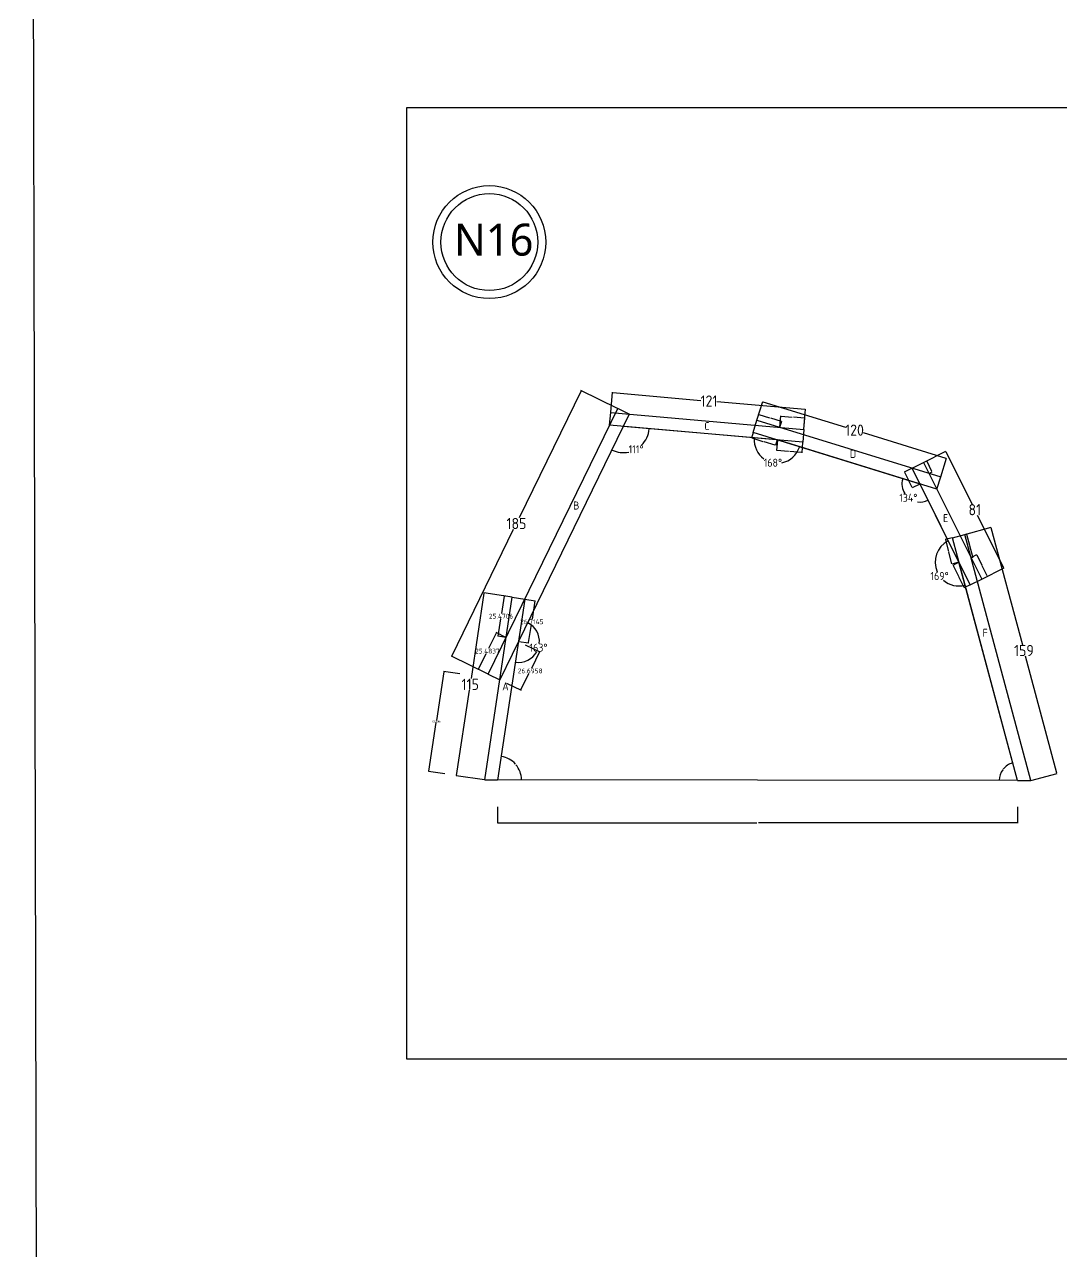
# Model space of a CAD drawing. Header units: centimetres. Extents: x -6116 to 16873, y -2889 to 4505.
# Drawn here: x 11527 to 12175, y -956 to -189 of the extents above; entities that cross this region are included whole.
import ezdxf

# ---------------------------------------------------------------- set-up
doc = ezdxf.new("R2010")
doc.units = ezdxf.units.CM
for name, color, linetype in [('5', 5, 'Continuous'), ('frame圖框', 34, 'Continuous'), ('section剖面線', 1, 'Continuous'), ('圖層1', 253, 'Continuous')]:
    doc.layers.add(name, color=color, linetype=linetype)
doc.styles.get("Standard").update_dxf_attribs({"font": 'ISOCP.SHX', "bigfont": 'CHINESET.SHX'})
doc.dimstyles.get("Standard").update_dxf_attribs({"dimtxt": 0.18, "dimasz": 0.18, "dimexe": 0.18, "dimexo": 0.0625, "dimgap": 0.09, "dimtad": 0, "dimtih": 1, "dimtoh": 1, "dimdec": 4, "dimzin": 0, "dimdsep": 46, "dimtxsty": 'Standard', "dimcen": 0.09, "dimadec": 0, "dimazin": 0, "dimtfac": 1, "dimtdec": 4, "dimtofl": 0, "dimtmove": 0, "dimatfit": 3, "dimfxl": 1, "dimtolj": 1, "dimtzin": 0, "dimarcsym": 0})

# ---------------------------------------------------------------- blocks, each defined once
blk = doc.blocks.new('*D939')
at = {"layer": 'DEFPOINTS', "color": 0, "transparency": 16777216}
for p in [(11813.85, -544.28), (11831.46, -546.93), (11814.28, -661.08)]:
    blk.add_point(p, dxfattribs=at)
at = {"layer": '圖層1', "color": 0, "lineweight": -2, "transparency": 16777216}
for p, q in [((11813.83, -544.46), (11805.81, -597.77)), ((11831.4, -546.92), (11813.68, -544.26)), ((11796.71, -658.25), (11804.73, -604.95)), ((11814.22, -661.07), (11796.5, -658.41))]:
    blk.add_line(p, q, dxfattribs=at)
at = {"layer": '圖層1', "color": 0, "transparency": 16777216}
for points in [[(11813.8, -544.46), (11813.86, -544.46), (11813.85, -544.28)], [(11796.68, -658.25), (11796.74, -658.26), (11796.68, -658.43)]]:
    blk.add_solid(points, dxfattribs=at)
at = {"layer": '圖層1', "color": 0, "transparency": 16777216, "insert": (11805.27, -601.36), "char_height": 7, "attachment_point": 5}
blk.add_mtext('\\A1;115', dxfattribs=at)
blk = doc.blocks.new('*D940')
at = {"layer": 'DEFPOINTS', "color": 0, "transparency": 16777216}
for p in [(11874.62, -417.91), (11897.45, -429.04), (11816.5, -595.02)]:
    blk.add_point(p, dxfattribs=at)
at = {"layer": '圖層1', "color": 0, "lineweight": -2, "transparency": 16777216}
for p, q in [((11874.54, -418.07), (11835.89, -497.31)), ((11897.39, -429.01), (11874.46, -417.83)), ((11793.75, -583.73), (11832.39, -504.49)), ((11816.44, -594.99), (11793.51, -583.81))]:
    blk.add_line(p, q, dxfattribs=at)
at = {"layer": '圖層1', "color": 0, "transparency": 16777216}
for points in [[(11874.51, -418.06), (11874.57, -418.08), (11874.62, -417.91)], [(11793.72, -583.71), (11793.77, -583.74), (11793.67, -583.89)]]:
    blk.add_solid(points, dxfattribs=at)
at = {"layer": '圖層1', "color": 0, "transparency": 16777216, "insert": (11834.14, -500.9), "char_height": 7, "attachment_point": 5}
blk.add_mtext('\\A1;185', dxfattribs=at)
blk = doc.blocks.new('*D941')
at = {"layer": 'DEFPOINTS', "color": 0, "transparency": 16777216}
for p in [(11893.04, -431.54), (12014.8, -429.66), (12013.72, -442.07)]:
    blk.add_point(p, dxfattribs=at)
at = {"layer": '圖層1', "color": 0, "lineweight": -2, "transparency": 16777216}
for p, q in [((11893.05, -431.47), (11894.14, -418.94)), ((11894.3, -419.14), (11949.47, -423.95)), ((12014.62, -429.64), (11959.45, -424.83)), ((12013.72, -442.01), (12014.82, -429.48))]:
    blk.add_line(p, q, dxfattribs=at)
at = {"layer": '圖層1', "color": 0, "transparency": 16777216}
for points in [[(11894.31, -419.11), (11894.3, -419.17), (11894.12, -419.12)], [(12014.62, -429.61), (12014.62, -429.67), (12014.8, -429.66)]]:
    blk.add_solid(points, dxfattribs=at)
at = {"layer": '圖層1', "color": 0, "transparency": 16777216, "insert": (11954.46, -424.39), "char_height": 7, "attachment_point": 5}
blk.add_mtext('\\A1;121', dxfattribs=at)
blk = doc.blocks.new('*D942')
at = {"layer": 'DEFPOINTS', "color": 0, "transparency": 16777216}
for p in [(11984.44, -436.34), (12102.84, -460.32), (12099.28, -471.83)]:
    blk.add_point(p, dxfattribs=at)
at = {"layer": '圖層1', "color": 0, "lineweight": -2, "transparency": 16777216}
for p, q in [((11984.46, -436.28), (11988.06, -424.65)), ((11988.17, -424.88), (12039.73, -440.81)), ((12102.66, -460.27), (12051.11, -444.33)), ((12099.3, -471.77), (12102.89, -460.15))]:
    blk.add_line(p, q, dxfattribs=at)
at = {"layer": '圖層1', "color": 0, "transparency": 16777216}
for points in [[(11988.18, -424.85), (11988.17, -424.9), (11988, -424.82)], [(12102.67, -460.24), (12102.66, -460.29), (12102.84, -460.32)]]:
    blk.add_solid(points, dxfattribs=at)
at = {"layer": '圖層1', "color": 0, "transparency": 16777216, "insert": (12045.42, -442.57), "char_height": 7, "attachment_point": 5}
blk.add_mtext('\\A1;120', dxfattribs=at)
blk = doc.blocks.new('*D943')
at = {"layer": 'DEFPOINTS', "color": 0, "transparency": 16777216}
for p in [(12088.56, -462.73), (12138.75, -528.69), (12124.91, -535.6)]:
    blk.add_point(p, dxfattribs=at)
at = {"layer": '圖層1', "color": 0, "lineweight": -2, "transparency": 16777216}
for p, q in [((12088.62, -462.7), (12102.56, -455.75)), ((12102.48, -455.99), (12118.79, -488.67)), ((12138.67, -528.53), (12122.37, -495.85)), ((12124.97, -535.57), (12138.91, -528.61))]:
    blk.add_line(p, q, dxfattribs=at)
at = {"layer": '圖層1', "color": 0, "transparency": 16777216}
for points in [[(12102.51, -455.97), (12102.46, -456), (12102.4, -455.83)], [(12138.7, -528.52), (12138.65, -528.55), (12138.75, -528.69)]]:
    blk.add_solid(points, dxfattribs=at)
at = {"layer": '圖層1', "color": 0, "transparency": 16777216, "insert": (12120.58, -492.26), "char_height": 7, "attachment_point": 5}
blk.add_mtext('\\A1;81', dxfattribs=at)
blk = doc.blocks.new('*D944')
at = {"layer": 'DEFPOINTS', "color": 0, "transparency": 16777216}
for p in [(12114.32, -507.69), (12171.95, -657.12), (12155.64, -661.5)]:
    blk.add_point(p, dxfattribs=at)
at = {"layer": '圖層1', "color": 0, "lineweight": -2, "transparency": 16777216}
for p, q in [((12114.39, -507.67), (12130.8, -503.26)), ((12130.67, -503.48), (12150.32, -576.62)), ((12171.9, -656.94), (12152.25, -583.8)), ((12155.7, -661.48), (12172.12, -657.07))]:
    blk.add_line(p, q, dxfattribs=at)
at = {"layer": '圖層1', "color": 0, "transparency": 16777216}
for points in [[(12130.7, -503.48), (12130.65, -503.49), (12130.63, -503.31)], [(12171.93, -656.94), (12171.87, -656.95), (12171.95, -657.12)]]:
    blk.add_solid(points, dxfattribs=at)
at = {"layer": '圖層1', "color": 0, "transparency": 16777216, "insert": (12151.29, -580.21), "char_height": 7, "attachment_point": 5}
blk.add_mtext('\\A1;159', dxfattribs=at)
blk = doc.blocks.new('*D951')
at = {"layer": 'DEFPOINTS', "color": 0, "transparency": 16777216}
for p in [(11900.89, -440.25), (11839.37, -548.12), (11844.76, -583.7), (11823.69, -598.53), (11822.37, -661.11)]:
    blk.add_point(p, dxfattribs=at)
at = {"layer": '圖層1', "color": 0, "lineweight": -2, "transparency": 16777216}
for start, end in [(354.29756, 63.21386), (262.22976, 330.35263)]:
    blk.add_arc((11835.4, -574.54), 13.1, start, end, dxfattribs=at)
at = {"layer": '圖層1', "color": 0, "transparency": 16777216}
for points in [[(11841.29, -562.87), (11841.31, -562.81), (11841.14, -562.76)], [(11833.62, -587.55), (11833.63, -587.49), (11833.45, -587.5)]]:
    blk.add_solid(points, dxfattribs=at)
at = {"layer": '圖層1', "color": 0, "transparency": 16777216, "insert": (11847.91, -578.43), "char_height": 5, "attachment_point": 5}
blk.add_mtext('\\A1;163°', dxfattribs=at)
blk = doc.blocks.new('*D952')
at = {"layer": 'DEFPOINTS', "color": 0, "transparency": 16777216}
for p in [(11900.87, -440.27), (11900.89, -440.25), (11997.3, -448.69), (11904, -456.31), (11823.69, -598.53)]:
    blk.add_point(p, dxfattribs=at)
at = {"layer": '圖層1', "color": 0, "lineweight": -2, "transparency": 16777216}
for start, end in [(314.62074, 354.37928), (244.63218, 282.21351)]:
    blk.add_arc((11900.88, -440.27), 16.34, start, end, dxfattribs=at)
at = {"layer": '圖層1', "color": 0, "transparency": 16777216}
for points in [[(11917.11, -441.87), (11917.17, -441.87), (11917.16, -441.69)], [(11893.87, -455.06), (11893.89, -455), (11893.72, -454.95)]]:
    blk.add_solid(points, dxfattribs=at)
at = {"layer": '圖層1', "color": 0, "transparency": 16777216, "insert": (11908.93, -454.49), "char_height": 5, "attachment_point": 5}
blk.add_mtext('\\A1;111°', dxfattribs=at)
blk = doc.blocks.new('*D953')
at = {"layer": 'DEFPOINTS', "color": 0, "transparency": 16777216}
for p in [(11900.87, -440.27), (11982.08, -444), (11997.3, -448.69), (11988.1, -459.93), (12086.35, -476.23)]:
    blk.add_point(p, dxfattribs=at)
at = {"layer": '圖層1', "color": 0, "lineweight": -2, "transparency": 16777216}
for start, end in [(175.72239, 234.68605), (281.16256, 342.11153)]:
    blk.add_arc((11997.23, -448.68), 14.49, start, end, dxfattribs=at)
at = {"layer": '圖層1', "color": 0, "transparency": 16777216}
for points in [[(11982.75, -447.6), (11982.81, -447.6), (11982.79, -447.42)], [(12010.99, -453.12), (12011.04, -453.14), (12011.07, -452.96)]]:
    blk.add_solid(points, dxfattribs=at)
at = {"layer": '圖層1', "color": 0, "transparency": 16777216, "insert": (11994.44, -462.9), "char_height": 5, "attachment_point": 5}
blk.add_mtext('\\A1;168°', dxfattribs=at)
blk = doc.blocks.new('*D954')
at = {"layer": 'DEFPOINTS', "color": 0, "transparency": 16777216}
for p in [(11982.08, -444), (12081.4, -466.31), (12076.34, -481.41), (12086.35, -476.23), (12110.71, -525.06)]:
    blk.add_point(p, dxfattribs=at)
at = {"layer": '圖層1', "color": 0, "lineweight": -2, "transparency": 16777216}
for start, end in [(163.73877, 212.16922), (262.59685, 295.59795)]:
    blk.add_arc((12086.34, -476.23), 11.27, start, end, dxfattribs=at)
at = {"layer": '圖層1', "color": 0, "transparency": 16777216}
for points in [[(12075.5, -473.06), (12075.56, -473.08), (12075.58, -472.9)], [(12091.2, -486.36), (12091.23, -486.41), (12091.37, -486.31)]]:
    blk.add_solid(points, dxfattribs=at)
at = {"layer": '圖層1', "color": 0, "transparency": 16777216, "insert": (12079.05, -484.81), "char_height": 5, "attachment_point": 5}
blk.add_mtext('\\A1;134°', dxfattribs=at)
blk = doc.blocks.new('*D955')
at = {"layer": 'DEFPOINTS', "color": 0, "transparency": 16777216}
for p in [(12081.4, -466.31), (12106.59, -509.77), (12095.94, -523.15), (12110.71, -525.06), (12147.36, -661.5)]:
    blk.add_point(p, dxfattribs=at)
at = {"layer": '圖層1', "color": 0, "lineweight": -2, "transparency": 16777216}
for start, end in [(117.2064, 203.98246), (228.98536, 284.34362)]:
    blk.add_arc((12110.7, -525.04), 14.88, start, end, dxfattribs=at)
at = {"layer": '圖層1', "color": 0, "transparency": 16777216}
for points in [[(12103.88, -511.78), (12103.91, -511.84), (12104.06, -511.73)], [(12114.38, -539.43), (12114.39, -539.49), (12114.56, -539.42)]]:
    blk.add_solid(points, dxfattribs=at)
at = {"layer": '圖層1', "color": 0, "transparency": 16777216, "insert": (12098.58, -533.68), "char_height": 5, "attachment_point": 5}
blk.add_mtext('\\A1;169°', dxfattribs=at)
blk = doc.blocks.new('*D1003')
at = {"layer": 'DEFPOINTS', "color": 0, "transparency": 16777216}
for p in [(11839.37, -548.12), (11835.65, -654.29), (11822.37, -661.09), (11822.37, -661.11), (12147.35, -661.49)]:
    blk.add_point(p, dxfattribs=at)
at = {"layer": '圖層1', "color": 0, "linetype": 'ByBlock', "lineweight": -2, "transparency": 16777216}
for start, end in [(41.60437, 80.75148), (0.6212, 39.78078)]:
    blk.add_arc((11822.37, -661.09), 14.92, start, end, dxfattribs=at)
at = {"layer": '圖層1', "color": 0, "transparency": 16777216}
for points in [[(11824.77, -646.39), (11824.77, -646.33), (11824.59, -646.34)], [(11837.32, -660.93), (11837.26, -660.93), (11837.29, -661.11)]]:
    blk.add_solid(points, dxfattribs=at)
at = {"layer": '圖層1', "color": 0, "transparency": 16777216, "insert": (11833.69, -651.36), "char_height": 0.18, "attachment_point": 5}
blk.add_mtext('\\A1;82°', dxfattribs=at)
blk = doc.blocks.new('*D1004')
at = {"layer": 'DEFPOINTS', "color": 0, "transparency": 16777216}
for p in [(12106.59, -509.77), (12139.98, -652.7), (11822.37, -661.09), (12147.35, -661.49), (12147.36, -661.5)]:
    blk.add_point(p, dxfattribs=at)
at = {"layer": '圖層1', "color": 0, "linetype": 'ByBlock', "lineweight": -2, "transparency": 16777216}
for start, end in [(105.93544, 141.34135), (143.60804, 179.03116)]:
    blk.add_arc((12147.35, -661.49), 11.47, start, end, dxfattribs=at)
at = {"layer": '圖層1', "color": 0, "transparency": 16777216}
for points in [[(12144.19, -650.42), (12144.21, -650.48), (12144.38, -650.41)], [(12135.91, -661.29), (12135.85, -661.29), (12135.88, -661.47)]]:
    blk.add_solid(points, dxfattribs=at)
at = {"layer": '圖層1', "color": 0, "transparency": 16777216, "insert": (12138.25, -654.5), "char_height": 0.18, "attachment_point": 5}
blk.add_mtext('\\A1;75°', dxfattribs=at)
blk = doc.blocks.new('*D1005')
at = {"layer": 'DEFPOINTS', "color": 0, "transparency": 16777216}
for p in [(11822.37, -661.11), (12147.36, -661.49), (12147.36, -687.91)]:
    blk.add_point(p, dxfattribs=at)
at = {"layer": '圖層1', "color": 0, "linetype": 'ByBlock', "lineweight": -2, "transparency": 16777216}
for p, q in [((11822.37, -677.91), (11822.37, -688.09)), ((12147.36, -677.91), (12147.36, -688.09)), ((11822.55, -687.91), (11984.32, -687.91)), ((12147.18, -687.91), (11985.41, -687.91))]:
    blk.add_line(p, q, dxfattribs=at)
at = {"layer": '圖層1', "color": 0, "transparency": 16777216}
for points in [[(11822.55, -687.88), (11822.55, -687.94), (11822.37, -687.91)], [(12147.18, -687.88), (12147.18, -687.94), (12147.36, -687.91)]]:
    blk.add_solid(points, dxfattribs=at)
at = {"layer": '圖層1', "color": 0, "transparency": 16777216, "insert": (11984.86, -687.91), "char_height": 0.18, "attachment_point": 5}
blk.add_mtext('\\A1;324.9869', dxfattribs=at)
blk = doc.blocks.new('*D1018')
at = {"layer": 'DEFPOINTS', "color": 0, "transparency": 16777216}
for p in [(11831.46, -546.93), (11822.65, -571.36), (11827.67, -572.12)]:
    blk.add_point(p, dxfattribs=at)
at = {"layer": '圖層1', "color": 0, "linetype": 'ByBlock', "lineweight": -2, "transparency": 16777216}
for p, q in [((11826.41, -546.35), (11824.78, -557.18)), ((11831.4, -546.92), (11826.26, -546.15)), ((11822.67, -571.18), (11824.3, -560.36)), ((11827.61, -572.11), (11822.47, -571.34))]:
    blk.add_line(p, q, dxfattribs=at)
at = {"layer": '圖層1', "color": 0, "transparency": 16777216}
for points in [[(11826.38, -546.35), (11826.44, -546.36), (11826.44, -546.18)], [(11822.65, -571.18), (11822.7, -571.19), (11822.65, -571.36)]]:
    blk.add_solid(points, dxfattribs=at)
at = {"layer": '圖層1', "color": 0, "transparency": 16777216, "insert": (11824.54, -558.77), "char_height": 3, "attachment_point": 5}
blk.add_mtext('\\A1;25.4706', dxfattribs=at)
blk = doc.blocks.new('*D1019')
at = {"layer": 'DEFPOINTS', "color": 0, "transparency": 16777216}
for p in [(11839.37, -548.12), (11835.4, -574.54), (11841.74, -575.49)]:
    blk.add_point(p, dxfattribs=at)
at = {"layer": '圖層1', "color": 0, "linetype": 'ByBlock', "lineweight": -2, "transparency": 16777216}
for p, q in [((11839.43, -548.13), (11845.89, -549.1)), ((11845.68, -549.25), (11843.96, -560.69)), ((11841.76, -575.31), (11843.48, -563.87)), ((11835.46, -574.55), (11841.91, -575.52))]:
    blk.add_line(p, q, dxfattribs=at)
at = {"layer": '圖層1', "color": 0, "transparency": 16777216}
for points in [[(11845.65, -549.25), (11845.71, -549.26), (11845.71, -549.07)], [(11841.73, -575.31), (11841.79, -575.32), (11841.74, -575.49)]]:
    blk.add_solid(points, dxfattribs=at)
at = {"layer": '圖層1', "color": 0, "transparency": 16777216, "insert": (11843.72, -562.28), "char_height": 3, "attachment_point": 5}
blk.add_mtext('\\A1;26.7145', dxfattribs=at)
blk = doc.blocks.new('*D1020')
at = {"layer": 'DEFPOINTS', "color": 0, "transparency": 16777216}
for p in [(11821.58, -569.15), (11827.67, -572.12), (11816.5, -595.02)]:
    blk.add_point(p, dxfattribs=at)
at = {"layer": '圖層1', "color": 0, "linetype": 'ByBlock', "lineweight": -2, "transparency": 16777216}
for p, q in [((11821.5, -569.31), (11816.77, -579.01)), ((11827.61, -572.09), (11821.42, -569.07)), ((11810.49, -591.89), (11815.22, -582.19)), ((11816.44, -594.99), (11810.25, -591.97))]:
    blk.add_line(p, q, dxfattribs=at)
at = {"layer": '圖層1', "color": 0, "transparency": 16777216}
for points in [[(11821.47, -569.3), (11821.53, -569.32), (11821.58, -569.15)], [(11810.46, -591.88), (11810.51, -591.9), (11810.41, -592.05)]]:
    blk.add_solid(points, dxfattribs=at)
at = {"layer": '圖層1', "color": 0, "transparency": 16777216, "insert": (11815.99, -580.6), "char_height": 3, "attachment_point": 5}
blk.add_mtext('\\A1;25.4837', dxfattribs=at)
blk = doc.blocks.new('*D1021')
at = {"layer": 'DEFPOINTS', "color": 0, "transparency": 16777216}
for p in [(11835.4, -574.54), (11848.58, -580.97), (11823.69, -598.53)]:
    blk.add_point(p, dxfattribs=at)
at = {"layer": '圖層1', "color": 0, "linetype": 'ByBlock', "lineweight": -2, "transparency": 16777216}
for p, q in [((11839.59, -576.58), (11848.74, -581.05)), ((11848.5, -581.13), (11843.5, -591.37)), ((11836.95, -604.8), (11841.95, -594.55)), ((11827.89, -600.58), (11837.04, -605.04))]:
    blk.add_line(p, q, dxfattribs=at)
at = {"layer": '圖層1', "color": 0, "transparency": 16777216}
for points in [[(11848.47, -581.12), (11848.53, -581.14), (11848.58, -580.97)], [(11836.93, -604.79), (11836.98, -604.81), (11836.87, -604.96)]]:
    blk.add_solid(points, dxfattribs=at)
at = {"layer": '圖層1', "color": 0, "transparency": 16777216, "insert": (11842.73, -592.96), "char_height": 3, "attachment_point": 5}
blk.add_mtext('\\A1;26.6958', dxfattribs=at)
blk = doc.blocks.new('*D1022')
at = {"layer": 'DEFPOINTS', "color": 0, "transparency": 16777216}
for p in [(11788.81, -593.29), (11823.69, -598.53), (11814.28, -661.1)]:
    blk.add_point(p, dxfattribs=at)
at = {"layer": '圖層1', "color": 0, "linetype": 'ByBlock', "lineweight": -2, "transparency": 16777216}
for p, q in [((11788.79, -593.46), (11784.2, -623.98)), ((11798.7, -594.77), (11788.64, -593.26)), ((11779.43, -655.67), (11784.02, -625.16)), ((11789.29, -657.34), (11779.23, -655.82))]:
    blk.add_line(p, q, dxfattribs=at)
at = {"layer": '圖層1', "color": 0, "transparency": 16777216}
for points in [[(11788.76, -593.46), (11788.82, -593.47), (11788.81, -593.29)], [(11779.4, -655.67), (11779.46, -655.68), (11779.4, -655.85)]]:
    blk.add_solid(points, dxfattribs=at)
at = {"layer": '圖層1', "color": 0, "transparency": 16777216, "insert": (11784.11, -624.57), "char_height": 1, "attachment_point": 5}
blk.add_mtext('\\A1;63.2686', dxfattribs=at)
blk = doc.blocks.new('*D1023')
at = {"layer": 'DEFPOINTS', "color": 0, "transparency": 16777216}
for p in [(11984.44, -436.34), (11998.77, -440.77), (11999.87, -437.22)]:
    blk.add_point(p, dxfattribs=at)
at = {"layer": '圖層1', "color": 0, "linetype": 'ByBlock', "lineweight": -2, "transparency": 16777216}
for p, q in [((11984.46, -436.28), (11985.59, -432.62)), ((11985.71, -432.84), (11992.25, -434.87)), ((11999.7, -437.17), (11993.16, -435.14)), ((11998.79, -440.71), (11999.92, -437.05))]:
    blk.add_line(p, q, dxfattribs=at)
at = {"layer": '圖層1', "color": 0, "transparency": 16777216}
for points in [[(11985.72, -432.81), (11985.7, -432.87), (11985.54, -432.79)], [(11999.71, -437.14), (11999.69, -437.19), (11999.87, -437.22)]]:
    blk.add_solid(points, dxfattribs=at)
at = {"layer": '圖層1', "color": 0, "transparency": 16777216, "insert": (11992.7, -435), "char_height": 0.18, "attachment_point": 5}
blk.add_mtext('\\A1;15.0000', dxfattribs=at)
blk = doc.blocks.new('*D1024')
at = {"layer": 'DEFPOINTS', "color": 0, "transparency": 16777216}
for p in [(11982.08, -444), (11996.1, -452.05), (11997.15, -448.66)]:
    blk.add_point(p, dxfattribs=at)
at = {"layer": '圖層1', "color": 0, "linetype": 'ByBlock', "lineweight": -2, "transparency": 16777216}
for p, q in [((11982.06, -444.06), (11980.97, -447.56)), ((11981.2, -447.44), (11988.11, -449.57)), ((11995.93, -451.99), (11989.02, -449.86)), ((11997.13, -448.72), (11996.05, -452.22))]:
    blk.add_line(p, q, dxfattribs=at)
at = {"layer": '圖層1', "color": 0, "transparency": 16777216}
for points in [[(11981.21, -447.41), (11981.19, -447.47), (11981.03, -447.39)], [(11995.94, -451.96), (11995.92, -452.02), (11996.1, -452.05)]]:
    blk.add_solid(points, dxfattribs=at)
at = {"layer": '圖層1', "color": 0, "transparency": 16777216, "insert": (11988.57, -449.72), "char_height": 0.18, "attachment_point": 5}
blk.add_mtext('\\A1;15.7794', dxfattribs=at)
blk = doc.blocks.new('*D938')
at = {"layer": 'DEFPOINTS', "color": 0, "transparency": 16777216}
for p in [(11999.38, -433.87), (11998.77, -440.77), (12013.72, -442.07)]:
    blk.add_point(p, dxfattribs=at)
at = {"layer": '圖層1', "color": 0, "linetype": 'ByBlock', "lineweight": -2, "transparency": 16777216}
for p, q in [((11998.78, -440.71), (11999.39, -433.69)), ((11999.56, -433.89), (12006.4, -434.49)), ((12014.14, -435.16), (12007.3, -434.56)), ((12013.72, -442.01), (12014.33, -435))]:
    blk.add_line(p, q, dxfattribs=at)
at = {"layer": '圖層1', "color": 0, "transparency": 16777216}
for points in [[(11999.56, -433.86), (11999.55, -433.92), (11999.38, -433.87)], [(12014.14, -435.13), (12014.14, -435.19), (12014.32, -435.18)]]:
    blk.add_solid(points, dxfattribs=at)
at = {"layer": '圖層1', "color": 0, "transparency": 16777216, "insert": (12006.85, -434.52), "char_height": 0.18, "attachment_point": 5}
blk.add_mtext('\\A1;15.0000', dxfattribs=at)
blk = doc.blocks.new('*D1025')
at = {"layer": 'DEFPOINTS', "color": 0, "transparency": 16777216}
for p in [(11997.3, -448.69), (12013.02, -450.04), (11996.75, -455.1)]:
    blk.add_point(p, dxfattribs=at)
at = {"layer": '圖層1', "color": 0, "linetype": 'ByBlock', "lineweight": -2, "transparency": 16777216}
for p, q in [((11997.3, -448.75), (11996.73, -455.28)), ((12013.02, -450.1), (12012.45, -456.64)), ((11996.93, -455.12), (12004.16, -455.74)), ((12012.29, -456.44), (12005.06, -455.82))]:
    blk.add_line(p, q, dxfattribs=at)
at = {"layer": '圖層1', "color": 0, "transparency": 16777216}
for points in [[(11996.93, -455.09), (11996.93, -455.15), (11996.75, -455.1)], [(12012.29, -456.41), (12012.29, -456.47), (12012.47, -456.46)]]:
    blk.add_solid(points, dxfattribs=at)
at = {"layer": '圖層1', "color": 0, "transparency": 16777216, "insert": (12004.61, -455.78), "char_height": 0.18, "attachment_point": 5}
blk.add_mtext('\\A1;15.7763', dxfattribs=at)
blk = doc.blocks.new('*D1026')
at = {"layer": 'DEFPOINTS', "color": 0, "transparency": 16777216}
for p in [(12106.59, -509.77), (12106.33, -526.18), (12110.69, -525.01)]:
    blk.add_point(p, dxfattribs=at)
at = {"layer": '圖層1', "color": 0, "linetype": 'ByBlock', "lineweight": -2, "transparency": 16777216}
for p, q in [((12106.53, -509.78), (12102.06, -510.98)), ((12102.28, -511.11), (12104.23, -518.38)), ((12106.28, -526), (12104.33, -518.74)), ((12110.63, -525.02), (12106.16, -526.23))]:
    blk.add_line(p, q, dxfattribs=at)
at = {"layer": '圖層1', "color": 0, "transparency": 16777216}
for points in [[(12102.31, -511.1), (12102.25, -511.12), (12102.24, -510.94)], [(12106.31, -526), (12106.25, -526.01), (12106.33, -526.18)]]:
    blk.add_solid(points, dxfattribs=at)
at = {"layer": '圖層1', "color": 0, "transparency": 16777216, "insert": (12104.28, -518.56), "char_height": 0.18, "attachment_point": 5}
blk.add_mtext('\\A1;15.7821', dxfattribs=at)
blk = doc.blocks.new('*D1027')
at = {"layer": 'DEFPOINTS', "color": 0, "transparency": 16777216}
for p in [(12114.32, -507.69), (12118.22, -522.18), (12119.32, -521.88)]:
    blk.add_point(p, dxfattribs=at)
at = {"layer": '圖層1', "color": 0, "linetype": 'ByBlock', "lineweight": -2, "transparency": 16777216}
for p, q in [((12114.39, -507.67), (12115.6, -507.35)), ((12115.47, -507.57), (12117.32, -514.46)), ((12119.27, -521.71), (12117.42, -514.82)), ((12118.28, -522.16), (12119.49, -521.83))]:
    blk.add_line(p, q, dxfattribs=at)
at = {"layer": '圖層1', "color": 0, "transparency": 16777216}
for points in [[(12115.5, -507.56), (12115.44, -507.58), (12115.43, -507.39)], [(12119.3, -521.7), (12119.24, -521.71), (12119.32, -521.88)]]:
    blk.add_solid(points, dxfattribs=at)
at = {"layer": '圖層1', "color": 0, "transparency": 16777216, "insert": (12117.37, -514.64), "char_height": 0.18, "attachment_point": 5}
blk.add_mtext('\\A1;15.0000', dxfattribs=at)
blk = doc.blocks.new('*D1028')
at = {"layer": 'DEFPOINTS', "color": 0, "transparency": 16777216}
for p in [(12106.94, -526.95), (12110.71, -525.06), (12117.75, -539.17)]:
    blk.add_point(p, dxfattribs=at)
at = {"layer": '圖層1', "color": 0, "linetype": 'ByBlock', "lineweight": -2, "transparency": 16777216}
for p, q in [((12110.65, -525.09), (12106.77, -527.03)), ((12107.02, -527.11), (12110.37, -533.82)), ((12113.9, -540.89), (12110.55, -534.18)), ((12117.7, -539.2), (12113.82, -541.13))]:
    blk.add_line(p, q, dxfattribs=at)
at = {"layer": '圖層1', "color": 0, "transparency": 16777216}
for points in [[(12107.04, -527.1), (12106.99, -527.12), (12106.94, -526.95)], [(12113.93, -540.88), (12113.87, -540.91), (12113.98, -541.05)]]:
    blk.add_solid(points, dxfattribs=at)
at = {"layer": '圖層1', "color": 0, "transparency": 16777216, "insert": (12110.46, -534), "char_height": 0.18, "attachment_point": 5}
blk.add_mtext('\\A1;15.7667', dxfattribs=at)
blk = doc.blocks.new('*D1029')
at = {"layer": 'DEFPOINTS', "color": 0, "transparency": 16777216}
for p in [(12121.79, -520.39), (12118.22, -522.18), (12124.91, -535.6)]:
    blk.add_point(p, dxfattribs=at)
at = {"layer": '圖層1', "color": 0, "linetype": 'ByBlock', "lineweight": -2, "transparency": 16777216}
for p, q in [((12118.27, -522.15), (12121.95, -520.31)), ((12121.87, -520.55), (12125.05, -526.92)), ((12128.41, -533.65), (12125.23, -527.28)), ((12124.97, -535.57), (12128.65, -533.73))]:
    blk.add_line(p, q, dxfattribs=at)
at = {"layer": '圖層1', "color": 0, "transparency": 16777216}
for points in [[(12121.9, -520.54), (12121.84, -520.57), (12121.79, -520.39)], [(12128.43, -533.64), (12128.38, -533.67), (12128.49, -533.81)]]:
    blk.add_solid(points, dxfattribs=at)
at = {"layer": '圖層1', "color": 0, "transparency": 16777216, "insert": (12125.14, -527.1), "char_height": 0.18, "attachment_point": 5}
blk.add_mtext('\\A1;15.0000', dxfattribs=at)
blk = doc.blocks.new('*D1030')
at = {"layer": 'DEFPOINTS', "color": 0, "transparency": 16777216}
for p in [(12081.41, -466.31), (12081.6, -478.57), (12086.33, -476.21)]:
    blk.add_point(p, dxfattribs=at)
at = {"layer": '圖層1', "color": 0, "linetype": 'ByBlock', "lineweight": -2, "transparency": 16777216}
for p, q in [((12081.35, -466.34), (12076.51, -468.75)), ((12076.75, -468.83), (12079.04, -473.44)), ((12081.52, -478.4), (12079.22, -473.8)), ((12086.28, -476.23), (12081.44, -478.65))]:
    blk.add_line(p, q, dxfattribs=at)
at = {"layer": '圖層1', "color": 0, "transparency": 16777216}
for points in [[(12076.78, -468.82), (12076.72, -468.84), (12076.67, -468.67)], [(12081.54, -478.39), (12081.49, -478.42), (12081.6, -478.57)]]:
    blk.add_solid(points, dxfattribs=at)
at = {"layer": '圖層1', "color": 0, "transparency": 16777216, "insert": (12079.13, -473.62), "char_height": 0.18, "attachment_point": 5}
blk.add_mtext('\\A1;11.0563', dxfattribs=at)
blk = doc.blocks.new('*D1031')
at = {"layer": 'DEFPOINTS', "color": 0, "transparency": 16777216}
for p in [(12088.56, -462.73), (12091.98, -469.58), (12093.89, -468.62)]:
    blk.add_point(p, dxfattribs=at)
at = {"layer": '圖層1', "color": 0, "linetype": 'ByBlock', "lineweight": -2, "transparency": 16777216}
for p, q in [((12088.62, -462.7), (12090.64, -461.7)), ((12090.56, -461.94), (12092.09, -465.02)), ((12093.81, -468.46), (12092.27, -465.38)), ((12092.03, -469.55), (12094.05, -468.54))]:
    blk.add_line(p, q, dxfattribs=at)
at = {"layer": '圖層1', "color": 0, "transparency": 16777216}
for points in [[(12090.58, -461.92), (12090.53, -461.95), (12090.48, -461.78)], [(12093.84, -468.45), (12093.78, -468.47), (12093.89, -468.62)]]:
    blk.add_solid(points, dxfattribs=at)
at = {"layer": '圖層1', "color": 0, "transparency": 16777216, "insert": (12092.18, -465.2), "char_height": 0.18, "attachment_point": 5}
blk.add_mtext('\\A1;7.6495', dxfattribs=at)

msp = doc.modelspace()

# ---------------------------------------------------------------- linework, layer by layer
for p, q in [((11816.49685, -595.02216), (11897.44746, -429.04222)), ((11904.63785, -432.54907), (11897.44746, -429.04222)), ((11904.63785, -432.54907), (11835.3962, -574.52114)), ((11892.34407, -439.50614), (11893.03984, -431.53653)), ((11893.03984, -431.53653), (12013.71692, -442.072)), ((11982.07549, -443.99615), (11984.44278, -436.33763)), ((11984.44278, -436.33763), (12099.27758, -471.83365)), ((11900.88913, -440.25215), (11823.69384, -598.53223)), ((12013.02115, -450.0416), (11892.34407, -439.50614)), ((11997.30313, -448.68623), (11900.87341, -440.26763)), ((12086.3548, -476.22941), (11982.07549, -443.99615)), ((12013.71692, -442.072), (12013.02115, -450.0416)), ((12096.91505, -479.47678), (11997.22715, -448.66274)), ((12081.39601, -466.30637), (12088.56141, -462.73175)), ((12110.70864, -525.06409), (12081.39601, -466.30637)), ((12117.75377, -539.16924), (12081.40601, -466.30946)), ((12088.56141, -462.73175), (12124.9124, -535.59799)), ((12096.91505, -479.47678), (12099.27758, -471.83365)), ((12106.59441, -509.76578), (12114.32475, -507.68914)), ((12147.3567, -661.50439), (12106.59441, -509.76578)), ((12155.6431, -661.49768), (12114.32475, -507.68914)), ((12147.35675, -661.48754), (12110.69878, -525.02737)), ((12117.75377, -539.16924), (12124.9124, -535.59799)), ((11814.28384, -661.08032), (11831.45707, -546.93027)), ((11839.37121, -548.12091), (11822.36984, -661.10706)), ((11831.45707, -546.93027), (11839.37121, -548.12091)), ((11835.3962, -574.52114), (11835.39615, -574.53798)), ((11816.49685, -595.02216), (11823.69384, -598.53223)), ((11814.28379, -661.09717), (11814.28384, -661.08032)), ((11814.28384, -661.08032), (11822.37238, -661.09021)), ((11814.28384, -661.08032), (11822.37238, -661.09021)), ((12147.35218, -661.48754), (12147.35675, -661.48754)), ((12147.3567, -661.50439), (12147.35675, -661.48754)), ((12147.3567, -661.50439), (12155.64305, -661.51452)), ((12147.35675, -661.48754), (12155.6431, -661.49768)), ((12155.6431, -661.49768), (12155.64305, -661.51452))]:
    msp.add_line(p, q)
at = {"layer": '5', "linetype": 'ByBlock'}
for radius in [35.27331, 30.27331]:
    msp.add_circle((11817.18382, -325.11174), radius, dxfattribs=at)
at = {"layer": 'frame圖框'}
msp.add_lwpolyline([(11765.34176, -241.19443), (11765.34176, -835.19443), (12605.34176, -835.19443), (12605.34176, -241.19443)], close=True, dxfattribs=at)
at = {"layer": 'section剖面線', "ltscale": 0.1}
msp.add_lwpolyline([(11526.70968, 2310.02356), (16861.47011, 2310.02356), (16873.32514, -2888.931), (11538.56471, -2888.931)], close=True, dxfattribs=at)
at = {"layer": '圖層1'}
msp.add_line((12147.35218, -661.48754), (11822.37238, -661.09021), dxfattribs=at)

# ---------------------------------------------------------------- texts
at = {"layer": '5', "linetype": 'ByBlock', "insert": (11795.16171, -313.58471), "char_height": 20, "attachment_point": 1}
msp.add_mtext('{\\fMicrosoft JhengHei|b0|i0|c136|p34;N16}', dxfattribs=at)
at = {"layer": '5', "char_height": 5, "attachment_point": 1}
for s, insert in [('C', (11951.57859, -437.56327)), ('D', (12042.56767, -454.92022)), ('B', (11869.64129, -487.13961)), ('E', (12100.7619, -495.03266)), ('F', (12125.45733, -566.6517)), ('A', (11825.26485, -600.14635))]:
    msp.add_mtext_dynamic_manual_height_columns(s, width=11.464362, gutter_width=1, heights=[0], dxfattribs=dict(at, insert=insert))

# ---------------------------------------------------------------- dimensions: what is measured, and where the dimension line sits
at = {"layer": '圖層1'}
for p1, p2, distance, override, picture, middle in [((11816.49685, -595.02216), (11897.44746, -429.04222), 25.40007, {"dimtxt": 7, "dimdec": 0}, '*D940', (11834.14255, -500.89789)), ((11893.03984, -431.53653), (12013.71692, -442.072), 12.46121, {"dimtxt": 7, "dimdec": 0}, '*D941', (11954.46216, -424.39027)), ((11984.44278, -436.33763), (12099.27758, -471.83365), 12.05224, {"dimtxt": 7, "dimdec": 0}, '*D942', (12045.41943, -442.57095)), ((11984.44278, -436.33763), (11998.77376, -440.76741), 3.71369, {"dimfxl": 10, "dimfxlon": 1, "dimarcsym": 1}, '*D1023', (11992.70499, -435.00447)), ((12013.71692, -442.072), (11998.77376, -440.76741), -6.92112, {"dimfxl": 10, "dimfxlon": 1, "dimarcsym": 1}, '*D938', (12006.84728, -434.52481)), ((11982.07549, -443.99615), (11997.15113, -448.6561), -3.54851, {"dimfxl": 10, "dimfxlon": 1, "dimarcsym": 1}, '*D1024', (11988.56537, -449.71637)), ((12013.02115, -450.0416), (11997.30313, -448.68623), 6.4393, {"dimfxl": 10, "dimfxlon": 1, "dimarcsym": 1}, '*D1025', (12004.60893, -455.77941)), ((12088.56141, -462.73175), (12124.9124, -535.59799), 15.46818, {"dimtxt": 7, "dimdec": 0}, '*D943', (12120.5783, -492.25978)), ((12081.40601, -466.30946), (12086.33486, -476.20639), -5.29271, {"dimfxl": 10, "dimfxlon": 1, "dimarcsym": 1}, '*D1030', (12079.13274, -473.61738)), ((12088.56141, -462.73175), (12091.9762, -469.57676), 2.13868, {"dimfxl": 10, "dimfxlon": 1, "dimarcsym": 1}, '*D1031', (12092.18256, -465.19953)), ((12114.32475, -507.68914), (12155.6431, -661.49768), 16.88076, {"dimtxt": 7, "dimdec": 0}, '*D944', (12151.28669, -580.21391)), ((12106.59441, -509.76578), (12110.68887, -525.0075), -4.51348, {"dimfxl": 10, "dimfxlon": 1, "dimarcsym": 1}, '*D1026', (12104.28269, -518.5576)), ((12114.32475, -507.68914), (12118.2163, -522.17554), 1.13998, {"dimfxl": 10, "dimfxlon": 1, "dimarcsym": 1}, '*D1027', (12117.37148, -514.63658)), ((12124.9124, -535.59799), (12118.2163, -522.17554), -3.99437, {"dimfxl": 10, "dimfxlon": 1, "dimarcsym": 1}, '*D1029', (12125.13864, -527.10365)), ((12117.75377, -539.16924), (12110.70864, -525.06409), 4.21798, {"dimfxl": 10, "dimfxlon": 1, "dimarcsym": 1}, '*D1028', (12110.45774, -534.00141)), ((11814.28384, -661.08032), (11831.45707, -546.93027), 17.80134, {"dimtxt": 7, "dimdec": 0}, '*D939', (11805.26721, -601.35699)), ((11831.45707, -546.93027), (11827.66781, -572.1174), -5.07632, {"dimtxt": 3, "dimfxl": 10, "dimfxlon": 1, "dimarcsym": 1}, '*D1018', (11824.5426, -558.76863)), ((11839.37121, -548.12091), (11835.39615, -574.53798), 6.4104, {"dimtxt": 3, "dimfxl": 10, "dimfxlon": 1, "dimarcsym": 1}, '*D1019', (11843.72272, -562.2833)), ((11816.49685, -595.02216), (11827.66781, -572.1174), 6.77495, {"dimtxt": 3, "dimfxl": 10, "dimfxlon": 1, "dimarcsym": 1}, '*D1020', (11815.993, -580.59993)), ((11823.69384, -598.53223), (11835.39615, -574.53798), -14.66511, {"dimtxt": 3, "dimfxl": 10, "dimfxlon": 1, "dimarcsym": 1}, '*D1021', (11842.72601, -592.96366)), ((11814.28379, -661.09717), (11823.69384, -598.53223), 35.2722, {"dimtxt": 1, "dimfxl": 10, "dimfxlon": 1, "dimarcsym": 1}, '*D1022', (11784.10893, -624.5686))]:
    dim = msp.add_aligned_dim(p1=p1, p2=p2, distance=distance, dimstyle='Standard', override=override, dxfattribs=at)
    dim.commit()
    dim.dimension.update_dxf_attribs({"geometry": picture, "text_midpoint": middle})
for base, line1, line2, override, picture, middle in [((11844.76323, -583.70168), ((11900.88913, -440.25215), (11823.69384, -598.53223)), ((11839.37121, -548.12091), (11822.36984, -661.10706)), {"dimtxt": 5}, '*D951', (11847.90884, -578.43003)), ((11903.99966, -456.30505), ((11997.30313, -448.68623), (11900.87341, -440.26763)), ((11900.88913, -440.25215), (11823.69384, -598.53223)), {"dimtxt": 5}, '*D952', (11908.92745, -454.48661)), ((11988.09905, -459.93097), ((12086.3548, -476.22941), (11982.07549, -443.99615)), ((11997.30313, -448.68623), (11900.87341, -440.26763)), {"dimtxt": 5}, '*D953', (11994.44197, -462.89781)), ((12076.34122, -481.40874), ((12110.70864, -525.06409), (12081.39601, -466.30637)), ((12086.3548, -476.22941), (11982.07549, -443.99615)), {"dimtxt": 5}, '*D954', (12079.05315, -484.81474)), ((12139.97621, -652.69754), ((12147.35218, -661.48754), (11822.37238, -661.09021)), ((12147.3567, -661.50439), (12106.59441, -509.76578)), {"dimfxl": 10, "dimfxlon": 1, "dimarcsym": 1}, '*D1004', (12138.25071, -654.49952)), ((11835.65413, -654.29334), ((12147.35218, -661.48754), (11822.37238, -661.09021)), ((11839.37121, -548.12091), (11822.36984, -661.10706)), {"dimfxl": 10, "dimfxlon": 1, "dimarcsym": 1}, '*D1003', (11833.68596, -651.36369))]:
    dim = msp.add_angular_dim_2l(base=base, line1=line1, line2=line2, dimstyle='Standard', override=override, dxfattribs=at)
    dim.commit()
    dim.dimension.update_dxf_attribs({"geometry": picture, "text_midpoint": middle})
dim = msp.add_angular_dim_2l(base=(12095.93833, -523.15017), line1=((12147.3567, -661.50439), (12106.59441, -509.76578)), line2=((12110.70864, -525.06409), (12081.39601, -466.30637)), dimstyle='Standard', override={"dimtxt": 5}, dxfattribs=at)
dim.commit()
dim.dimension.update_dxf_attribs({"geometry": '*D955', "text_midpoint": (12098.58137, -533.68288), "dimtype": 162})
dim = msp.add_linear_dim(base=(12147.35675, -687.91438), p1=(11822.36984, -661.10706), p2=(12147.35675, -661.48754), dimstyle='Standard', override={"dimfxl": 10, "dimfxlon": 1, "dimarcsym": 1}, dxfattribs=at)
dim.commit()
dim.dimension.update_dxf_attribs({"geometry": '*D1005', "text_midpoint": (11984.8633, -687.91438)})

doc.saveas('drawing.dxf')
